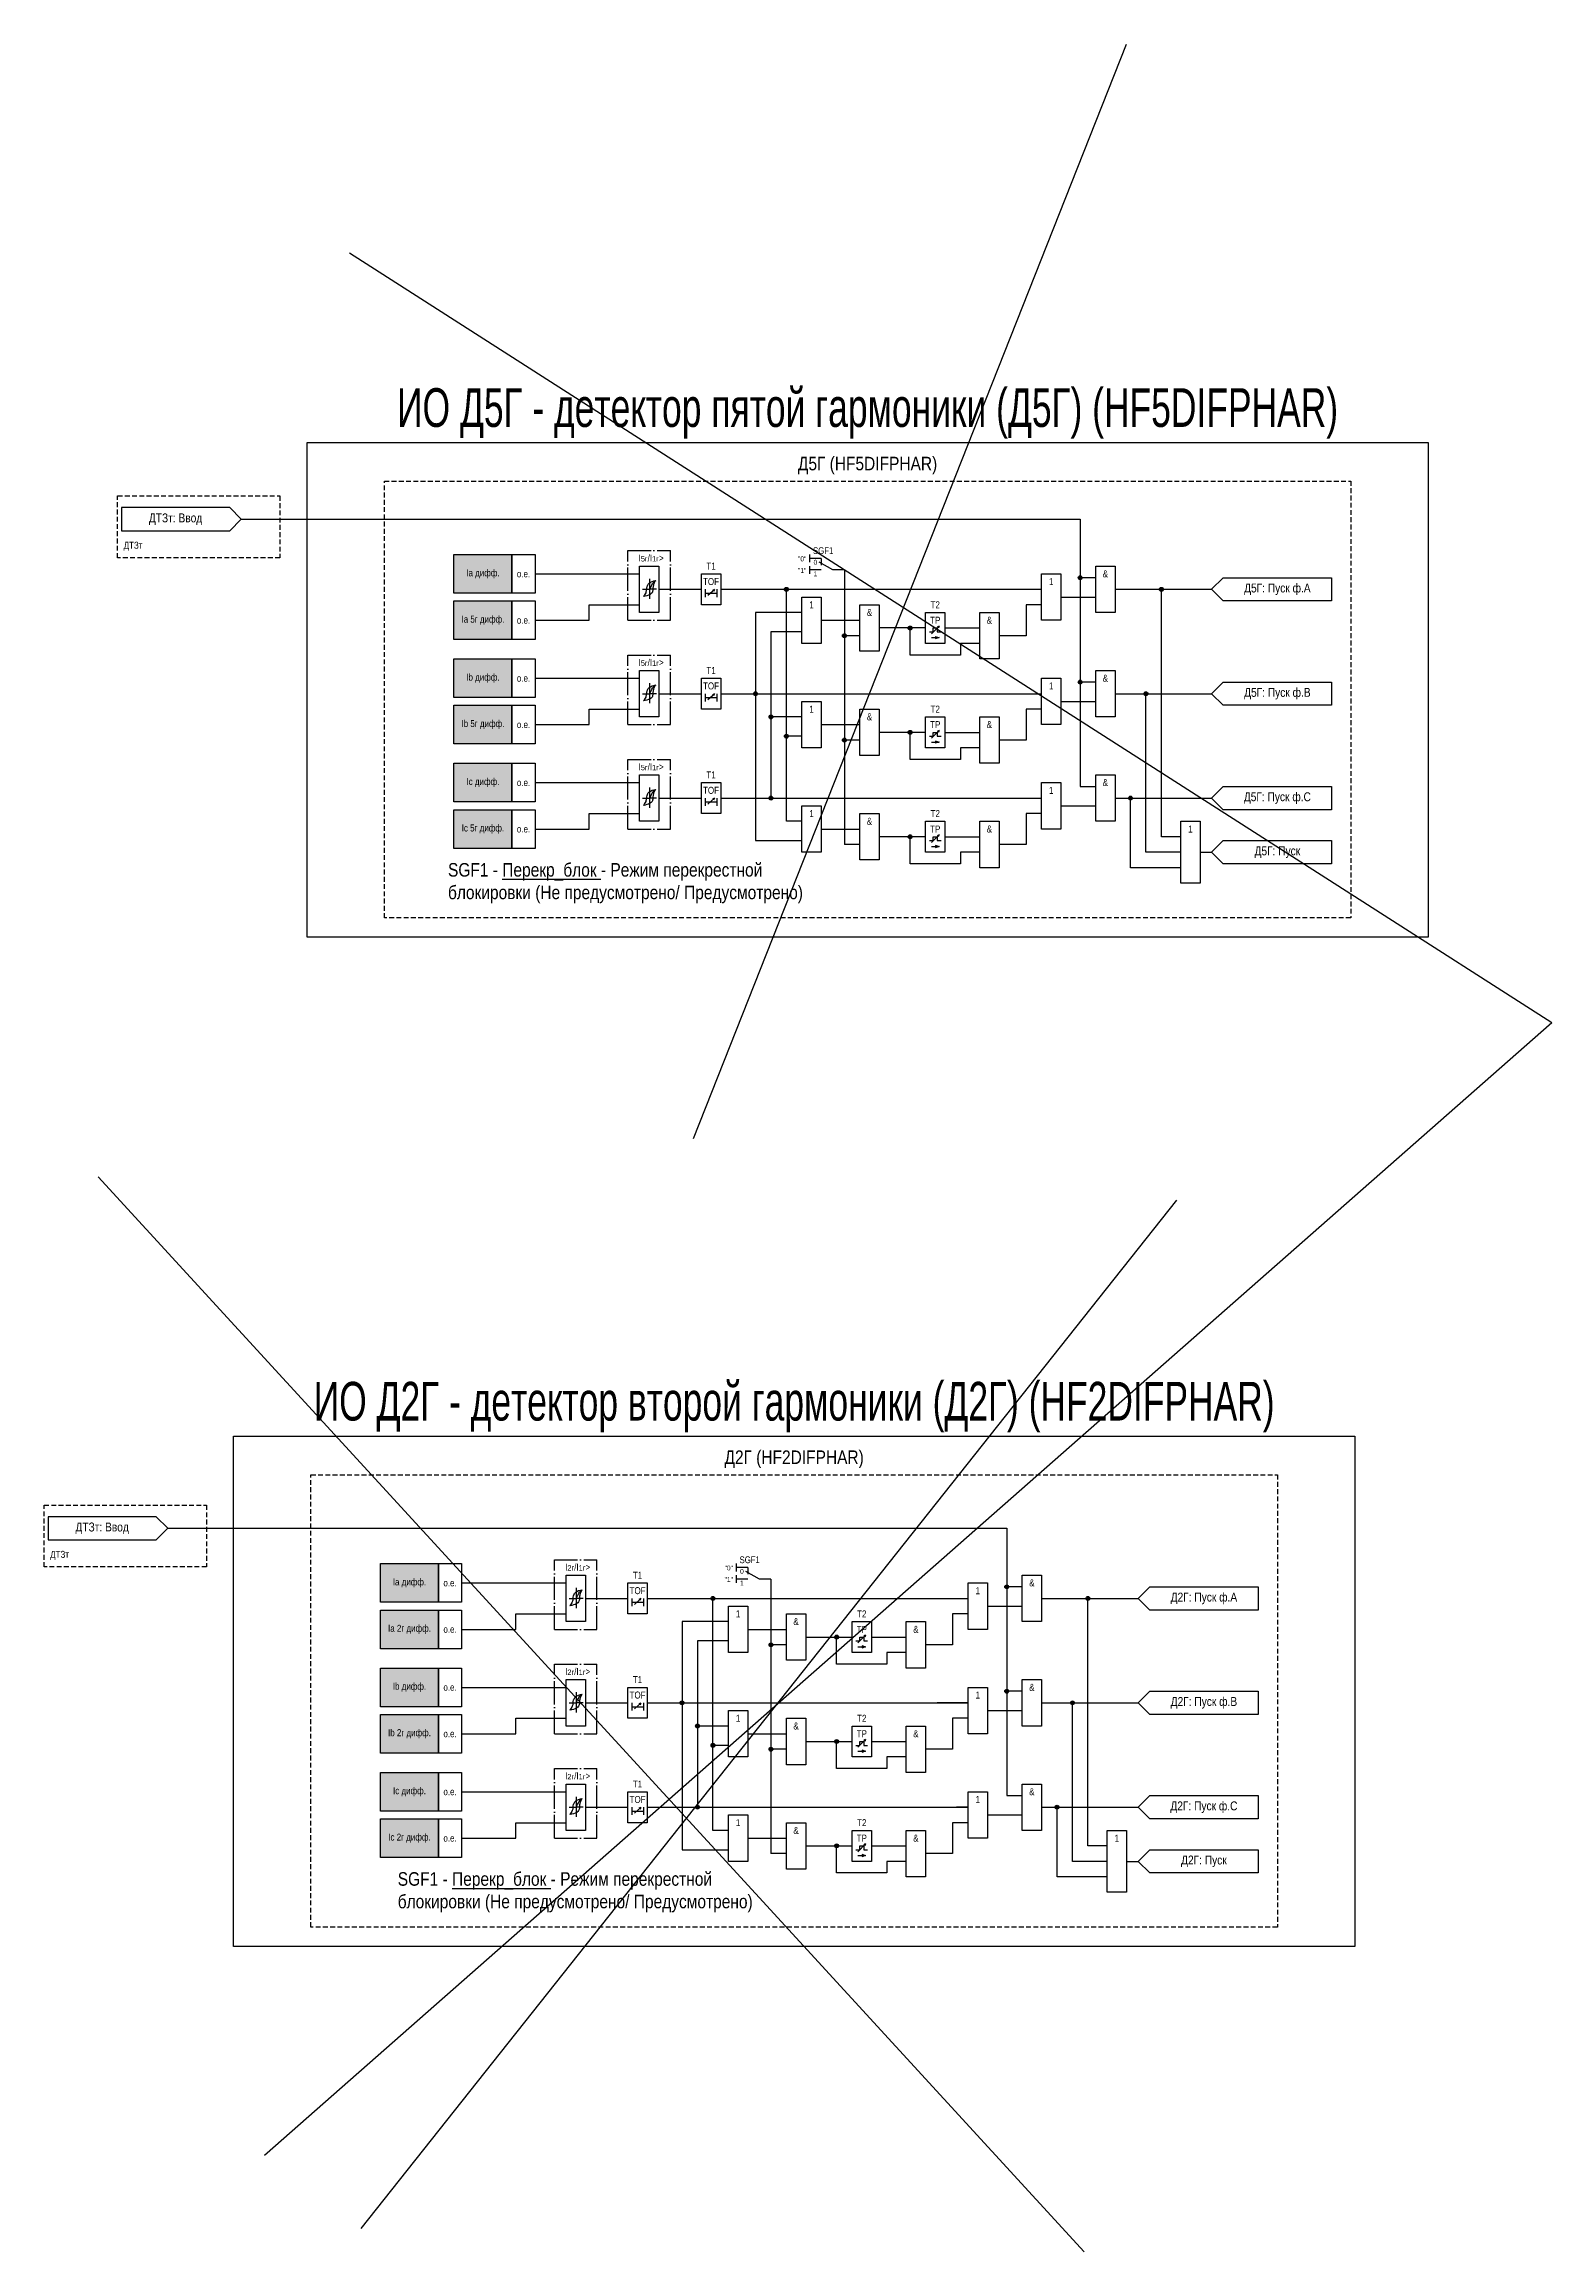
# Model space of a CAD drawing. Header units: millimetres. Extents: x -805 to 2714, y -997 to 959.
# Drawn here: x 894 to 1284, y 388 to 959 of the extents above; entities that cross this region are included whole.
import ezdxf
from ezdxf.enums import TextEntityAlignment as Align

# ---------------------------------------------------------------- set-up
doc = ezdxf.new("R2010")
doc.units = ezdxf.units.MM
doc.linetypes.add('ACAD_ISO04W100', pattern=[30, 24, -3, 0, -3])
doc.linetypes.add('штриховая2', pattern=[0.375, 0.25, -0.125])
doc.layers.add('TEXT', color=7, linetype='Continuous', lineweight=25)
doc.layers.add('Основная', color=7, linetype='Continuous')
doc.styles.add('1.8_Gost_RD', font='ARIALN.TTF', dxfattribs={"height": 1.8})
doc.styles.add('2.5_Gost_RD', font='ARIALN.TTF', dxfattribs={"height": 2.5})
doc.styles.add('3.5_Gost_RD', font='ARIALN.TTF', dxfattribs={"height": 3.5})
doc.styles.add('Вывод', font='ARIALN.TTF', dxfattribs={"height": 2.5})
doc.styles.add('Компонент', font='ARIALN.TTF', dxfattribs={"height": 3.5})

# ---------------------------------------------------------------- blocks, each defined once
blk = doc.blocks.new('*U71')
at = {"layer": 'Основная', "linetype": 'ACAD_ISO04W100', "ltscale": 0.25}
for p, q in [((0, 0), (11, 0)), ((0, -18), (0, 0)), ((11, -18), (11, 0)), ((0, -18), (11, -18))]:
    blk.add_line(p, q, dxfattribs=at)
at = {"layer": 'Основная', "style": 'Компонент'}
blk.add_attdef('ОУ', text='', height=3.5, dxfattribs=at).set_placement((11, 0), align=Align.MIDDLE_CENTER)
blk = doc.blocks.new('Точка')
at = {"ltscale": 100}
h = blk.add_hatch(color=256, dxfattribs=at)
h.dxf.hatch_style = 1
edge = h.paths.add_edge_path()
edge.add_arc((0, 0), 0.5, 0, 360)
blk.add_circle((0, 0), 0.5, dxfattribs=at)
blk = doc.blocks.new('*U80')
at = {"layer": 'Основная', "color": 0}
blk.add_line((0, 0), (7, 4), dxfattribs=at)
at = {"layer": 'Основная', "ltscale": 0.35}
blk.add_line((6, 6), (6, 2.5), dxfattribs=at)
blk = doc.blocks.new('*U91')
at = {"layer": 'Основная', "color": 0}
for p, q in [((-3, 6), (-9, 6)), ((-3, 0), (-9, 0)), ((9, 0), (3, 0))]:
    blk.add_line(p, q, dxfattribs=at)
at = {"layer": 'Основная', "ltscale": 0.25, "xscale": -1}
blk.add_blockref('*U80', (3, 0), dxfattribs=at)
at = {"layer": 'Основная'}
for tag, height, style, p in [('ОУ', 3.5, 'Компонент', (-2, 10)), ('В1', 2.5, 'Вывод', (-13, 6)), ('В2', 2.5, 'Вывод', (-6, 4)), ('В3', 2.5, 'Вывод', (-6, -2))]:
    blk.add_attdef(tag, text='', height=height, dxfattribs=dict(at, style=style)).set_placement(p, align=Align.MIDDLE_CENTER)

msp = doc.modelspace()

# ---------------------------------------------------------------- hatches: boundary and pattern name
at = {"ltscale": 100, "true_color": 0xf7941d}
h = msp.add_hatch(color=30, dxfattribs=at)
h.dxf.hatch_style = 1
h.paths.add_polyline_path([(1000, 827), (1015, 827), (1015, 817), (1000, 817)])
h = msp.add_hatch(color=30, dxfattribs=at)
h.dxf.hatch_style = 1
h.paths.add_polyline_path([(1000, 815), (1015, 815), (1015, 805), (1000, 805)])
h = msp.add_hatch(color=30, dxfattribs=at)
h.dxf.hatch_style = 1
h.paths.add_polyline_path([(1000, 800), (1015, 800), (1015, 790), (1000, 790)])
h = msp.add_hatch(color=30, dxfattribs=at)
h.dxf.hatch_style = 1
h.paths.add_polyline_path([(1000, 788), (1015, 788), (1015, 778), (1000, 778)])
h = msp.add_hatch(color=30, dxfattribs=at)
h.dxf.hatch_style = 1
h.paths.add_polyline_path([(1000, 773), (1015, 773), (1015, 763), (1000, 763)])
h = msp.add_hatch(color=30, dxfattribs=at)
h.dxf.hatch_style = 1
h.paths.add_polyline_path([(1000, 761), (1015, 761), (1015, 751), (1000, 751)])
h = msp.add_hatch(color=30, dxfattribs=at)
h.dxf.hatch_style = 1
h.paths.add_polyline_path([(981, 566), (996, 566), (996, 556), (981, 556)])
h = msp.add_hatch(color=30, dxfattribs=at)
h.dxf.hatch_style = 1
h.paths.add_polyline_path([(981, 554), (996, 554), (996, 544), (981, 544)])
h = msp.add_hatch(color=30, dxfattribs=at)
h.dxf.hatch_style = 1
h.paths.add_polyline_path([(981, 539), (996, 539), (996, 529), (981, 529)])
h = msp.add_hatch(color=30, dxfattribs=at)
h.dxf.hatch_style = 1
h.paths.add_polyline_path([(981, 527), (996, 527), (996, 517), (981, 517)])
h = msp.add_hatch(color=30, dxfattribs=at)
h.dxf.hatch_style = 1
h.paths.add_polyline_path([(981, 512), (996, 512), (996, 502), (981, 502)])
h = msp.add_hatch(color=30, dxfattribs=at)
h.dxf.hatch_style = 1
h.paths.add_polyline_path([(981, 500), (996, 500), (996, 490), (981, 490)])

# ---------------------------------------------------------------- linework, layer by layer
at = {"ltscale": 100}
for p, q in [((1101, 823), (1101, 752)), ((1166, 821), (1162, 821)), ((1122, 808), (1110, 808)), ((1123.5, 806.5), (1125.5, 808.5)), ((1123.5, 805.5), (1125.5, 805.5)), ((1125.5, 808.5), (1124.99, 808.25)), ((1125.5, 808.5), (1125.26, 808.02)), ((1127, 808), (1136, 808)), ((1166, 794), (1162, 794)), ((1122, 781), (1110, 781)), ((1123.5, 779.5), (1125.5, 781.5)), ((1123.5, 778.5), (1125.5, 778.5)), ((1125.5, 781.5), (1124.99, 781.25)), ((1125.5, 781.5), (1125.26, 781.02)), ((1127, 781), (1136, 781)), ((1122, 754), (1110, 754)), ((1123.5, 752.5), (1125.5, 754.5)), ((1125.5, 754.5), (1124.99, 754.25)), ((1125.5, 754.5), (1125.26, 754.02)), ((1127, 754), (1136, 754)), ((1123.5, 751.5), (1125.5, 751.5)), ((1082, 562), (1082, 491)), ((1147, 560), (1143, 560)), ((1104.5, 545.5), (1106.5, 547.5)), ((1104.5, 544.5), (1106.5, 544.5)), ((1106.5, 547.5), (1105.99, 547.25)), ((1106.5, 547.5), (1106.26, 547.02)), ((1108, 547), (1117, 547)), ((1147, 533), (1143, 533)), ((1104.5, 518.5), (1106.5, 520.5)), ((1106.5, 520.5), (1105.99, 520.25)), ((1106.5, 520.5), (1106.26, 520.02)), ((1108, 520), (1117, 520)), ((1104.5, 517.5), (1106.5, 517.5)), ((1104.5, 491.5), (1106.5, 493.5)), ((1106.5, 493.5), (1105.99, 493.25)), ((1106.5, 493.5), (1106.26, 493.02)), ((1108, 493), (1117, 493)), ((1104.5, 490.5), (1106.5, 490.5))]:
    msp.add_line(p, q, dxfattribs=at)
at = {"color": 7, "ltscale": 100}
for p, q in [((1065.7, 816.46), (1067.37, 817.95)), ((1067.37, 817.95), (1066.85, 817.73)), ((1067.37, 817.95), (1067.11, 817.48)), ((1065.7, 789.46), (1067.37, 790.95)), ((1067.37, 790.95), (1066.85, 790.73)), ((1067.37, 790.95), (1067.11, 790.48)), ((1065.7, 762.46), (1067.37, 763.95)), ((1067.37, 763.95), (1066.85, 763.73)), ((1067.37, 763.95), (1067.11, 763.48)), ((1046.7, 555.46), (1048.37, 556.95)), ((1048.37, 556.95), (1047.85, 556.73)), ((1048.37, 556.95), (1048.11, 556.48)), ((1046.7, 528.46), (1048.37, 529.95)), ((1048.37, 529.95), (1047.85, 529.73)), ((1048.37, 529.95), (1048.11, 529.48)), ((1046.7, 501.46), (1048.37, 502.95)), ((1048.37, 502.95), (1047.85, 502.73)), ((1048.37, 502.95), (1048.11, 502.48))]:
    msp.add_line(p, q, dxfattribs=at)
at = {"ltscale": 100}
for points in [[(1062, 676), (1174, 959)], [(973, 905), (1284, 706)], [(1065, 818), (1065, 816)], [(1065, 817), (1068, 817)], [(1068, 818), (1068, 816)], [(1069, 818), (1152, 818)], [(1090, 758), (1086, 758), (1086, 818)], [(1171, 818), (1196, 818)], [(1188, 754), (1183, 754), (1183, 818)], [(1021, 810), (1035, 810), (1035, 814), (1048, 814)], [(1090, 812), (1078, 812), (1078, 753), (1090, 753)], [(1152, 814), (1148, 814), (1148, 806), (1141, 806)], [(1157, 816), (1166, 816)], [(1090, 807), (1082, 807), (1082, 764)], [(1095, 810), (1105, 810)], [(1105, 806), (1101, 806)], [(1136, 804), (1131, 804), (1131, 801), (1118, 801), (1118, 808)], [(1124.5, 805.83), (1125.5, 805.5), (1124.5, 805.17)], [(1065, 791), (1065, 789)], [(1065, 790), (1068, 790)], [(1068, 791), (1068, 789)], [(1069, 791), (1152, 791)], [(1157, 789), (1166, 789)], [(1171, 791), (1196, 791)], [(1188, 750), (1179, 750), (1179, 791)], [(1021, 783), (1035, 783), (1035, 787), (1048, 787)], [(1090, 785), (1082, 785)], [(1095, 783), (1105, 783)], [(1152, 787), (1148, 787), (1148, 779), (1141, 779)], [(1090, 780), (1086, 780)], [(1105, 779), (1101, 779)], [(1136, 777), (1131, 777), (1131, 774), (1118, 774), (1118, 781)], [(1124.5, 778.83), (1125.5, 778.5), (1124.5, 778.17)], [(1021, 756), (1035, 756), (1035, 760), (1048, 760)], [(1065, 764), (1065, 762)], [(1065, 763), (1068, 763)], [(1068, 764), (1068, 762)], [(1069, 764), (1152, 764)], [(1152, 760), (1148, 760), (1148, 752), (1141, 752)], [(1157, 762), (1166, 762)], [(1171, 764), (1196, 764)], [(1188, 746), (1175, 746), (1175, 764)], [(1090, 758), (1087, 758)], [(1095, 756), (1105, 756)], [(1136, 750), (1131, 750), (1131, 747), (1118, 747), (1118, 754)], [(1105, 752), (1101, 752)], [(1124.5, 751.83), (1125.5, 751.5), (1124.5, 751.17)], [(1193, 750), (1196, 750)], [(951, 413), (1284, 706)], [(908, 666), (1163, 388)], [(976, 394), (1187, 660)], [(1046, 557), (1046, 555)], [(1046, 556), (1049, 556)], [(1049, 557), (1049, 555)], [(1050, 557), (1133, 557)], [(1071, 497), (1067, 497), (1067, 557)], [(1138, 555), (1147, 555)], [(1152, 557), (1177, 557)], [(1169, 493), (1164, 493), (1164, 557)], [(1002, 549), (1016, 549), (1016, 553), (1029, 553)], [(1071, 551), (1059, 551), (1059, 492), (1071, 492)], [(1076, 549), (1086, 549)], [(1133, 553), (1129, 553), (1129, 545), (1122, 545)], [(1071, 546), (1063, 546), (1063, 503)], [(1086, 545), (1082, 545)], [(1091, 547), (1103, 547)], [(1117, 543), (1112, 543), (1112, 540), (1099, 540), (1099, 547)], [(1105.5, 544.83), (1106.5, 544.5), (1105.5, 544.17)], [(1002, 522), (1016, 522), (1016, 526), (1029, 526)], [(1046, 530), (1046, 528)], [(1046, 529), (1049, 529)], [(1049, 530), (1049, 528)], [(1050, 530), (1133, 530)], [(1133, 526), (1129, 526), (1129, 518), (1122, 518)], [(1133, 530), (1125, 530)], [(1133, 526), (1129, 526)], [(1138, 528), (1147, 528)], [(1152, 530), (1177, 530)], [(1169, 489), (1160, 489), (1160, 530)], [(1071, 524), (1063, 524)], [(1076, 522), (1086, 522)], [(1091, 520), (1103, 520)], [(1117, 516), (1112, 516), (1112, 513), (1099, 513), (1099, 520)], [(1071, 519), (1067, 519)], [(1086, 518), (1082, 518)], [(1105.5, 517.83), (1106.5, 517.5), (1105.5, 517.17)], [(1046, 503), (1046, 501)], [(1049, 503), (1049, 501)], [(1050, 503), (1133, 503)], [(1133, 503), (1130, 503)], [(1152, 503), (1177, 503)], [(1169, 485), (1156, 485), (1156, 503)], [(1002, 495), (1016, 495), (1016, 499), (1029, 499)], [(1046, 502), (1049, 502)], [(1071, 497), (1068, 497)], [(1133, 499), (1129, 499), (1129, 491), (1122, 491)], [(1138, 501), (1147, 501)], [(1076, 495), (1086, 495)], [(1091, 493), (1103, 493)], [(1117, 489), (1112, 489), (1112, 486), (1099, 486), (1099, 493)], [(1086, 491), (1082, 491)], [(1105.5, 490.83), (1106.5, 490.5), (1105.5, 490.17)], [(1174, 489), (1177, 489)]]:
    msp.add_lwpolyline(points, dxfattribs=at)
at = {"color": 3, "ltscale": 100}
for points in [[(962, 856), (1252, 856), (1252, 728), (962, 728)], [(943, 599), (1233, 599), (1233, 467), (943, 467)]]:
    msp.add_lwpolyline(points, close=True, dxfattribs=at)
at = {"color": 4, "linetype": 'штриховая2', "ltscale": 5}
for points in [[(913, 842.14), (955, 842.14), (955, 826.14), (913, 826.14)], [(894, 581.14), (936, 581.14), (936, 565.14), (894, 565.14)]]:
    msp.add_lwpolyline(points, close=True, dxfattribs=at)
at = {"color": 4, "ltscale": 100}
for points in [[(945, 836.14), (942, 839.14), (914, 839.14), (914, 833.14), (942, 833.14), (945, 836.14)], [(945, 836.14), (949, 836.14)], [(926, 575.14), (923, 578.14), (895, 578.14), (895, 572.14), (923, 572.14), (926, 575.14)], [(926, 575.14), (930, 575.14)]]:
    msp.add_lwpolyline(points, dxfattribs=at)
at = {"color": 6, "ltscale": 100}
for points in [[(948, 836.14), (1162, 836.14), (1162, 767), (1166, 767)], [(927, 575.14), (1143, 575.14), (1143, 506), (1147, 506)]]:
    msp.add_lwpolyline(points, dxfattribs=at)
at = {"ltscale": 100}
for points in [[(1000, 827), (1015, 827), (1015, 817), (1000, 817)], [(1015, 827), (1021, 827), (1021, 817), (1015, 817)], [(1064, 822), (1069, 822), (1069, 814), (1064, 814)], [(1000, 815), (1015, 815), (1015, 805), (1000, 805)], [(1015, 815), (1021, 815), (1021, 805), (1015, 805)], [(1122, 812), (1127, 812), (1127, 804), (1122, 804)], [(1000, 800), (1015, 800), (1015, 790), (1000, 790)], [(1015, 800), (1021, 800), (1021, 790), (1015, 790)], [(1064, 795), (1069, 795), (1069, 787), (1064, 787)], [(1000, 788), (1015, 788), (1015, 778), (1000, 778)], [(1015, 788), (1021, 788), (1021, 778), (1015, 778)], [(1122, 785), (1127, 785), (1127, 777), (1122, 777)], [(1000, 773), (1015, 773), (1015, 763), (1000, 763)], [(1015, 773), (1021, 773), (1021, 763), (1015, 763)], [(1064, 768), (1069, 768), (1069, 760), (1064, 760)], [(1000, 761), (1015, 761), (1015, 751), (1000, 751)], [(1015, 761), (1021, 761), (1021, 751), (1015, 751)], [(1122, 758), (1127, 758), (1127, 750), (1122, 750)], [(1188, 758), (1193, 758), (1193, 742), (1188, 742)], [(981, 566), (996, 566), (996, 556), (981, 556)], [(996, 566), (1002, 566), (1002, 556), (996, 556)], [(1045, 561), (1050, 561), (1050, 553), (1045, 553)], [(981, 554), (996, 554), (996, 544), (981, 544)], [(996, 554), (1002, 554), (1002, 544), (996, 544)], [(1103, 551), (1108, 551), (1108, 543), (1103, 543)], [(981, 539), (996, 539), (996, 529), (981, 529)], [(996, 539), (1002, 539), (1002, 529), (996, 529)], [(1045, 534), (1050, 534), (1050, 526), (1045, 526)], [(981, 527), (996, 527), (996, 517), (981, 517)], [(996, 527), (1002, 527), (1002, 517), (996, 517)], [(1103, 524), (1108, 524), (1108, 516), (1103, 516)], [(981, 512), (996, 512), (996, 502), (981, 502)], [(996, 512), (1002, 512), (1002, 502), (996, 502)], [(1045, 507), (1050, 507), (1050, 499), (1045, 499)], [(981, 500), (996, 500), (996, 490), (981, 490)], [(996, 500), (1002, 500), (1002, 490), (996, 490)], [(1103, 497), (1108, 497), (1108, 489), (1103, 489)], [(1169, 497), (1174, 497), (1174, 481), (1169, 481)]]:
    msp.add_lwpolyline(points, close=True, dxfattribs=at)
at = {"color": 7, "ltscale": 100}
for points in [[(1123, 807), (1124, 807), (1124, 808), (1125, 808), (1125, 807), (1126, 807)], [(1123, 780), (1124, 780), (1124, 781), (1125, 781), (1125, 780), (1126, 780)], [(1123, 753), (1124, 753), (1124, 754), (1125, 754), (1125, 753), (1126, 753)], [(1104, 546), (1105, 546), (1105, 547), (1106, 547), (1106, 546), (1107, 546)], [(1104, 519), (1105, 519), (1105, 520), (1106, 520), (1106, 519), (1107, 519)], [(1104, 492), (1105, 492), (1105, 493), (1106, 493), (1106, 492), (1107, 492)]]:
    msp.add_lwpolyline(points, dxfattribs=at)
at = {"layer": 'Основная', "ltscale": 100}
for p, q in [((1048, 822.5), (1048, 824)), ((1048, 824), (1053, 824)), ((1048, 815), (1048, 823)), ((1053, 824), (1053, 818)), ((1092, 827), (1092, 825)), ((1092, 824), (1092, 822)), ((1053, 818), (1064, 818)), ((1053, 818), (1053, 812)), ((1048, 812), (1048, 815)), ((1053, 812), (1048, 812)), ((1048, 795.5), (1048, 797)), ((1048, 797), (1053, 797)), ((1048, 788), (1048, 796)), ((1053, 797), (1053, 791)), ((1048, 785), (1048, 788)), ((1053, 791), (1064, 791)), ((1053, 791), (1053, 785)), ((1053, 785), (1048, 785)), ((1048, 768.5), (1048, 770)), ((1048, 770), (1053, 770)), ((1048, 761), (1048, 769)), ((1053, 770), (1053, 764)), ((1048, 758), (1048, 761)), ((1053, 764), (1064, 764)), ((1053, 764), (1053, 758)), ((1053, 758), (1048, 758)), ((1073, 566), (1073, 564)), ((1029, 561.5), (1029, 563)), ((1029, 563), (1034, 563)), ((1029, 554), (1029, 562)), ((1034, 563), (1034, 557)), ((1073, 563), (1073, 561)), ((1029, 551), (1029, 554)), ((1034, 557), (1045, 557)), ((1034, 557), (1034, 551)), ((1034, 551), (1029, 551)), ((1029, 534.5), (1029, 536)), ((1029, 536), (1034, 536)), ((1029, 527), (1029, 535)), ((1034, 536), (1034, 530)), ((1029, 524), (1029, 527)), ((1034, 530), (1045, 530)), ((1034, 530), (1034, 524)), ((1034, 524), (1029, 524)), ((1029, 507.5), (1029, 509)), ((1029, 509), (1034, 509)), ((1034, 509), (1034, 503)), ((1029, 500), (1029, 508)), ((1034, 503), (1045, 503)), ((1034, 503), (1034, 497)), ((1029, 497), (1029, 500)), ((1034, 497), (1029, 497))]:
    msp.add_line(p, q, dxfattribs=at)
at = {"layer": 'Основная', "color": 7, "ltscale": 100}
for p, q in [((1021, 822), (1048, 822)), ((1048.79, 818), (1050.6, 818)), ((1052.42, 818), (1050.6, 818)), ((1021, 795), (1048, 795)), ((1048.79, 791), (1050.6, 791)), ((1052.42, 791), (1050.6, 791)), ((1021, 768), (1048, 768)), ((1048.79, 764), (1050.6, 764)), ((1052.42, 764), (1050.6, 764)), ((1002, 561), (1029, 561)), ((1029.79, 557), (1031.6, 557)), ((1033.42, 557), (1031.6, 557)), ((1002, 534), (1029, 534)), ((1029.79, 530), (1031.6, 530)), ((1033.42, 530), (1031.6, 530)), ((1002, 507), (1029, 507)), ((1029.79, 503), (1031.6, 503)), ((1033.42, 503), (1031.6, 503))]:
    msp.add_line(p, q, dxfattribs=at)
at = {"layer": 'Основная'}
for p, q in [((1050.6, 820.72), (1050.6, 815.52)), ((1050.6, 793.72), (1050.6, 788.52)), ((1050.6, 766.72), (1050.6, 761.52)), ((1031.6, 559.72), (1031.6, 554.52)), ((1031.6, 532.72), (1031.6, 527.52)), ((1031.6, 505.72), (1031.6, 500.52))]:
    msp.add_line(p, q, dxfattribs=at)
at = {"layer": 'Основная', "linetype": 'штриховая2', "ltscale": 5}
for points in [[(982, 846), (1232, 846), (1232, 733), (982, 733)], [(963, 589), (1213, 589), (1213, 472), (963, 472)]]:
    msp.add_lwpolyline(points, close=True, dxfattribs=at)
at = {"layer": 'Основная', "ltscale": 100}
for points in [[(1166, 824), (1171, 824), (1171, 812), (1166, 812)], [(1152, 822), (1157, 822), (1157, 810), (1152, 810)], [(1227, 821), (1227, 815), (1199, 815), (1196, 818), (1199, 821)], [(1090, 816), (1095, 816), (1095, 804), (1090, 804)], [(1105, 814), (1110, 814), (1110, 802), (1105, 802)], [(1136, 812), (1141, 812), (1141, 800), (1136, 800)], [(1152, 795), (1157, 795), (1157, 783), (1152, 783)], [(1166, 797), (1171, 797), (1171, 785), (1166, 785)], [(1227, 794), (1227, 788), (1199, 788), (1196, 791), (1199, 794)], [(1090, 789), (1095, 789), (1095, 777), (1090, 777)], [(1105, 787), (1110, 787), (1110, 775), (1105, 775)], [(1136, 785), (1141, 785), (1141, 773), (1136, 773)], [(1152, 768), (1157, 768), (1157, 756), (1152, 756)], [(1166, 770), (1171, 770), (1171, 758), (1166, 758)], [(1227, 767), (1227, 761), (1199, 761), (1196, 764), (1199, 767)], [(1090, 762), (1095, 762), (1095, 750), (1090, 750)], [(1105, 760), (1110, 760), (1110, 748), (1105, 748)], [(1136, 758), (1141, 758), (1141, 746), (1136, 746)], [(1227, 753), (1227, 747), (1199, 747), (1196, 750), (1199, 753)], [(1133, 561), (1138, 561), (1138, 549), (1133, 549)], [(1147, 563), (1152, 563), (1152, 551), (1147, 551)], [(1208, 560), (1208, 554), (1180, 554), (1177, 557), (1180, 560)], [(1071, 555), (1076, 555), (1076, 543), (1071, 543)], [(1086, 553), (1091, 553), (1091, 541), (1086, 541)], [(1117, 551), (1122, 551), (1122, 539), (1117, 539)], [(1133, 534), (1138, 534), (1138, 522), (1133, 522)], [(1147, 536), (1152, 536), (1152, 524), (1147, 524)], [(1208, 533), (1208, 527), (1180, 527), (1177, 530), (1180, 533)], [(1071, 528), (1076, 528), (1076, 516), (1071, 516)], [(1086, 526), (1091, 526), (1091, 514), (1086, 514)], [(1117, 524), (1122, 524), (1122, 512), (1117, 512)], [(1147, 509), (1152, 509), (1152, 497), (1147, 497)], [(1133, 507), (1138, 507), (1138, 495), (1133, 495)], [(1208, 506), (1208, 500), (1180, 500), (1177, 503), (1180, 506)], [(1071, 501), (1076, 501), (1076, 489), (1071, 489)], [(1086, 499), (1091, 499), (1091, 487), (1086, 487)], [(1117, 497), (1122, 497), (1122, 485), (1117, 485)], [(1208, 492), (1208, 486), (1180, 486), (1177, 489), (1180, 492)]]:
    msp.add_lwpolyline(points, close=True, dxfattribs=at)
at = {"layer": 'Основная'}
for points in [[(1049.8, 817.92), (1049.6, 817.13), (1049, 816.12)], [(1051.48, 817.92), (1051.25, 817.13), (1050.76, 816.67), (1049, 816.12)], [(1049.8, 817.92), (1049.95, 818.71), (1050.44, 819.54), (1052.2, 820.26)], [(1050.6, 818), (1051, 818.72), (1051.47, 819.6), (1052.2, 820.26)], [(1051.48, 817.92), (1051.6, 818.71), (1051.81, 819.54), (1052.2, 820.26)], [(1049.8, 790.92), (1049.6, 790.13), (1049, 789.12)], [(1051.48, 790.92), (1051.25, 790.13), (1050.76, 789.67), (1049, 789.12)], [(1049.8, 790.92), (1049.95, 791.71), (1050.44, 792.54), (1052.2, 793.26)], [(1050.6, 791), (1051, 791.72), (1051.47, 792.6), (1052.2, 793.26)], [(1051.48, 790.92), (1051.6, 791.71), (1051.81, 792.54), (1052.2, 793.26)], [(1049.8, 763.92), (1049.95, 764.71), (1050.44, 765.54), (1052.2, 766.26)], [(1050.6, 764), (1051, 764.72), (1051.47, 765.6), (1052.2, 766.26)], [(1051.48, 763.92), (1051.6, 764.71), (1051.81, 765.54), (1052.2, 766.26)], [(1049.8, 763.92), (1049.6, 763.13), (1049, 762.12)], [(1051.48, 763.92), (1051.25, 763.13), (1050.76, 762.67), (1049, 762.12)], [(1030.8, 556.92), (1030.6, 556.13), (1030, 555.12)], [(1032.48, 556.92), (1032.25, 556.13), (1031.76, 555.67), (1030, 555.12)], [(1030.8, 556.92), (1030.95, 557.71), (1031.44, 558.54), (1033.2, 559.26)], [(1031.6, 557), (1032, 557.72), (1032.47, 558.6), (1033.2, 559.26)], [(1032.48, 556.92), (1032.6, 557.71), (1032.81, 558.54), (1033.2, 559.26)], [(1030.8, 529.92), (1030.95, 530.71), (1031.44, 531.54), (1033.2, 532.26)], [(1031.6, 530), (1032, 530.72), (1032.47, 531.6), (1033.2, 532.26)], [(1032.48, 529.92), (1032.6, 530.71), (1032.81, 531.54), (1033.2, 532.26)], [(1030.8, 529.92), (1030.6, 529.13), (1030, 528.12)], [(1032.48, 529.92), (1032.25, 529.13), (1031.76, 528.67), (1030, 528.12)], [(1030.8, 502.92), (1030.6, 502.13), (1030, 501.12)], [(1032.48, 502.92), (1032.25, 502.13), (1031.76, 501.67), (1030, 501.12)], [(1030.8, 502.92), (1030.95, 503.71), (1031.44, 504.54), (1033.2, 505.26)], [(1031.6, 503), (1032, 503.72), (1032.47, 504.6), (1033.2, 505.26)], [(1032.48, 502.92), (1032.6, 503.71), (1032.81, 504.54), (1033.2, 505.26)]]:
    msp.add_spline(points, degree=3, dxfattribs=at)

# ---------------------------------------------------------------- block references
at = {"layer": 'Основная', "ltscale": 0.25}
for p in [(1045, 828), (1045, 801), (1045, 774), (1026, 567), (1026, 540), (1026, 513)]:
    msp.add_blockref('*U71', p, dxfattribs=at)
ref = msp.add_blockref('*U91', (1096.5, 823), dxfattribs=dict(at, xscale=0.5, yscale=0.5, zscale=0.5))
ref.add_attrib('ОУ', 'SGF1', dxfattribs={"height": 1.75, "style": 'Компонент'}).set_placement((1095.5, 828), align=Align.MIDDLE_CENTER)
ref.add_attrib('В2', '0', dxfattribs={"height": 1.25, "style": 'Вывод'}).set_placement((1093.5, 825), align=Align.MIDDLE_CENTER)
ref.add_attrib('В3', '1', dxfattribs={"height": 1.25, "style": 'Вывод'}).set_placement((1093.5, 822), align=Align.MIDDLE_CENTER)
at = {"layer": 'Основная', "ltscale": 100}
for p in [(1086, 818), (1162, 821), (1183, 818), (1101, 806), (1118, 808), (1162, 794), (1078, 791), (1179, 791), (1082, 785), (1086, 780), (1101, 779), (1118, 781), (1082, 764), (1175, 764), (1118, 754), (1143, 560), (1067, 557), (1164, 557), (1082, 545), (1099, 547), (1143, 533), (1059, 530), (1160, 530), (1063, 524), (1099, 520), (1067, 519), (1082, 518), (1063, 503), (1156, 503), (1099, 493)]:
    msp.add_blockref('Точка', p, dxfattribs=at)
at = {"layer": 'Основная', "ltscale": 0.25}
ref = msp.add_blockref('*U91', (1077.5, 562), dxfattribs=dict(at, xscale=0.5, yscale=0.5, zscale=0.5))
ref.add_attrib('ОУ', 'SGF1', dxfattribs={"height": 1.75, "style": 'Компонент'}).set_placement((1076.5, 567), align=Align.MIDDLE_CENTER)
ref.add_attrib('В2', '0', dxfattribs={"height": 1.25, "style": 'Вывод'}).set_placement((1074.5, 564), align=Align.MIDDLE_CENTER)
ref.add_attrib('В3', '1', dxfattribs={"height": 1.25, "style": 'Вывод'}).set_placement((1074.5, 561), align=Align.MIDDLE_CENTER)

# ---------------------------------------------------------------- texts
at = {"color": 30, "ltscale": 100, "attachment_point": 5, "style": '3.5_Gost_RD'}
for s, insert, char_height, width in [('{\\W0.8;\\C3;ИО Д5Г - детектор пятой гармоники (Д5Г) (HF5DIFPHAR)}', (1107, 863.5), 10, 290), ('\\pxt31;Д5Г (HF5DIFPHAR)', (1107, 850), 3.5, 250), ('\\pxql;SGF1 - {\\LПерекр_блок} - Режим перекрестной блокировки (Не предусмотрено/ Предусмотрено)', (1047, 742), 3.5, 97.0715), ('\\pxt31;Д2Г (HF2DIFPHAR)', (1088, 593), 3.5, 250), ('\\pxql;SGF1 - {\\LПерекр_блок} - Режим перекрестной блокировки (Не предусмотрено/ Предусмотрено)', (1034, 481), 3.5, 97.0715)]:
    msp.add_mtext(s, dxfattribs=dict(at, insert=insert, char_height=char_height, width=width))
at = {"color": 4, "ltscale": 100, "char_height": 1.8, "width": 8, "attachment_point": 5, "style": '2.5_Gost_RD'}
for insert in [(917, 829.14), (898, 568.14)]:
    msp.add_mtext('\\pxsm0.7;ДТЗт', dxfattribs=dict(at, insert=insert))
at = {"ltscale": 100, "char_height": 1.8, "attachment_point": 5}
for s, insert, width, style in [('Ia дифф.', (1007.5, 822), 15, '1.8_Gost_RD'), ('о.е.', (1018, 822), 6, '1.8_Gost_RD'), ('T1', (1066.5, 824), 5, '2.5_Gost_RD'), ('TOF', (1066.5, 820), 5, '2.5_Gost_RD'), ('Ia 5г дифф.', (1007.5, 810), 12.7881, '1.8_Gost_RD'), ('TP', (1124.5, 810), 5, '2.5_Gost_RD'), ('T2', (1124.5, 814), 5, '2.5_Gost_RD'), ('о.е.', (1018, 810), 6, '1.8_Gost_RD'), ('Ib дифф.', (1007.5, 795), 15, '1.8_Gost_RD'), ('о.е.', (1018, 795), 6, '1.8_Gost_RD'), ('TOF', (1066.5, 793), 5, '2.5_Gost_RD'), ('T1', (1066.5, 797), 5, '2.5_Gost_RD'), ('Ib 5г дифф.', (1007.5, 783), 13.8682, '1.8_Gost_RD'), ('о.е.', (1018, 783), 6, '1.8_Gost_RD'), ('TP', (1124.5, 783), 5, '2.5_Gost_RD'), ('T2', (1124.5, 787), 5, '2.5_Gost_RD'), ('T1', (1066.5, 770), 5, '2.5_Gost_RD'), ('Ic дифф.', (1007.5, 768), 15, '1.8_Gost_RD'), ('о.е.', (1018, 768), 6, '1.8_Gost_RD'), ('TOF', (1066.5, 766), 5, '2.5_Gost_RD'), ('T2', (1124.5, 760), 5, '2.5_Gost_RD'), ('Ic 5г дифф.', (1007.5, 756), 13.8489, '1.8_Gost_RD'), ('о.е.', (1018, 756), 6, '1.8_Gost_RD'), ('TP', (1124.5, 756), 5, '2.5_Gost_RD'), ('Ia дифф.', (988.5, 561), 15, '1.8_Gost_RD'), ('о.е.', (999, 561), 6, '1.8_Gost_RD'), ('TOF', (1047.5, 559), 5, '2.5_Gost_RD'), ('T1', (1047.5, 563), 5, '2.5_Gost_RD'), ('T2', (1105.5, 553), 5, '2.5_Gost_RD'), ('Ia 2г дифф.', (988.5, 549), 13.0716, '1.8_Gost_RD'), ('о.е.', (999, 549), 6, '1.8_Gost_RD'), ('TP', (1105.5, 549), 5, '2.5_Gost_RD'), ('T1', (1047.5, 536), 5, '2.5_Gost_RD'), ('Ib дифф.', (988.5, 534), 15, '1.8_Gost_RD'), ('о.е.', (999, 534), 6, '1.8_Gost_RD'), ('TOF', (1047.5, 532), 5, '2.5_Gost_RD'), ('T2', (1105.5, 526), 5, '2.5_Gost_RD'), ('Ib 2г дифф.', (988.5, 522), 13.0716, '1.8_Gost_RD'), ('о.е.', (999, 522), 6, '1.8_Gost_RD'), ('TP', (1105.5, 522), 5, '2.5_Gost_RD'), ('Ic дифф.', (988.5, 507), 15, '1.8_Gost_RD'), ('T1', (1047.5, 509), 5, '2.5_Gost_RD'), ('о.е.', (999, 507), 6, '1.8_Gost_RD'), ('TOF', (1047.5, 505), 5, '2.5_Gost_RD'), ('T2', (1105.5, 499), 5, '2.5_Gost_RD'), ('Ic 2г дифф.', (988.5, 495), 13.5936, '1.8_Gost_RD'), ('о.е.', (999, 495), 6, '1.8_Gost_RD'), ('TP', (1105.5, 495), 5, '2.5_Gost_RD')]:
    msp.add_mtext(s, dxfattribs=dict(at, insert=insert, width=width, style=style))
at = {"color": 2, "ltscale": 100, "insert": (1088, 606.5), "char_height": 10, "width": 290, "attachment_point": 5, "style": '3.5_Gost_RD'}
msp.add_mtext('{\\W0.8;\\C3;ИО Д2Г - детектор второй гармоники (Д2Г) (HF2DIFPHAR)}', dxfattribs=at)
at = {"layer": 'TEXT', "color": 4, "ltscale": 100, "char_height": 2.3, "width": 28, "attachment_point": 5, "style": '2.5_Gost_RD'}
for insert in [(928, 836.14), (909, 575.14)]:
    msp.add_mtext('\\pxsm0.7;ДТЗт: Ввод', dxfattribs=dict(at, insert=insert))
at = {"layer": 'Основная', "color": 7, "ltscale": 100, "char_height": 1.8, "width": 4, "attachment_point": 1, "style": '1.8_Gost_RD'}
for s, insert in [('\\pxqc;I{\\H0.77778x;5г\\H1.2857x;/I\\H0.77778x;1г\\H1.2857x;>}', (1049, 827)), ('\\pxqc;I{\\H0.77778x;5г\\H1.2857x;/I\\H0.77778x;1г\\H1.2857x;>}', (1049, 800)), ('\\pxqc;I{\\H0.77778x;5г\\H1.2857x;/I\\H0.77778x;1г\\H1.2857x;>}', (1049, 773)), ('\\pxqc;I{\\H0.77778x;2г\\H1.2857x;/I\\H0.77778x;1г\\H1.2857x;>}', (1030, 566)), ('\\pxqc;I{\\H0.77778x;2г\\H1.2857x;/I\\H0.77778x;1г\\H1.2857x;>}', (1030, 539)), ('\\pxqc;I{\\H0.77778x;2г\\H1.2857x;/I\\H0.77778x;1г\\H1.2857x;>}', (1030, 512))]:
    msp.add_mtext(s, dxfattribs=dict(at, insert=insert))
at = {"layer": 'Основная', "ltscale": 100}
for s, insert, char_height, width, attachment_point, style in [('"0"', (1089, 826.5), 1.25, 2, 1, '3.5_Gost_RD'), ('"1"', (1089, 823.5), 1.25, 2, 1, '3.5_Gost_RD'), ('&', (1168.5, 822), 1.8, 5, 5, '2.5_Gost_RD'), ('1', (1154.5, 820), 1.8, 5, 5, '2.5_Gost_RD'), ('1', (1092.5, 814), 1.8, 5, 5, '2.5_Gost_RD'), ('&', (1107.5, 812), 1.8, 5, 5, '2.5_Gost_RD'), ('&', (1138.5, 810), 1.8, 5, 5, '2.5_Gost_RD'), ('1', (1154.5, 793), 1.8, 5, 5, '2.5_Gost_RD'), ('&', (1168.5, 795), 1.8, 5, 5, '2.5_Gost_RD'), ('1', (1092.5, 787), 1.8, 5, 5, '2.5_Gost_RD'), ('&', (1107.5, 785), 1.8, 5, 5, '2.5_Gost_RD'), ('&', (1138.5, 783), 1.8, 5, 5, '2.5_Gost_RD'), ('1', (1154.5, 766), 1.8, 5, 5, '2.5_Gost_RD'), ('&', (1168.5, 768), 1.8, 5, 5, '2.5_Gost_RD'), ('1', (1092.5, 760), 1.8, 5, 5, '2.5_Gost_RD'), ('&', (1107.5, 758), 1.8, 5, 5, '2.5_Gost_RD'), ('&', (1138.5, 756), 1.8, 5, 5, '2.5_Gost_RD'), ('1', (1190.5, 756), 1.8, 5, 5, '2.5_Gost_RD'), ('"0"', (1070, 565.5), 1.25, 2, 1, '3.5_Gost_RD'), ('"1"', (1070, 562.5), 1.25, 2, 1, '3.5_Gost_RD'), ('1', (1135.5, 559), 1.8, 5, 5, '2.5_Gost_RD'), ('&', (1149.5, 561), 1.8, 5, 5, '2.5_Gost_RD'), ('1', (1073.5, 553), 1.8, 5, 5, '2.5_Gost_RD'), ('&', (1088.5, 551), 1.8, 5, 5, '2.5_Gost_RD'), ('&', (1119.5, 549), 1.8, 5, 5, '2.5_Gost_RD'), ('1', (1135.5, 532), 1.8, 5, 5, '2.5_Gost_RD'), ('&', (1149.5, 534), 1.8, 5, 5, '2.5_Gost_RD'), ('1', (1073.5, 526), 1.8, 5, 5, '2.5_Gost_RD'), ('&', (1088.5, 524), 1.8, 5, 5, '2.5_Gost_RD'), ('&', (1119.5, 522), 1.8, 5, 5, '2.5_Gost_RD'), ('1', (1135.5, 505), 1.8, 5, 5, '2.5_Gost_RD'), ('&', (1149.5, 507), 1.8, 5, 5, '2.5_Gost_RD'), ('1', (1073.5, 499), 1.8, 5, 5, '2.5_Gost_RD'), ('&', (1088.5, 497), 1.8, 5, 5, '2.5_Gost_RD'), ('&', (1119.5, 495), 1.8, 5, 5, '2.5_Gost_RD'), ('1', (1171.5, 495), 1.8, 5, 5, '2.5_Gost_RD')]:
    msp.add_mtext(s, dxfattribs=dict(at, insert=insert, char_height=char_height, width=width, attachment_point=attachment_point, style=style))
at = {"layer": 'Основная', "color": 0, "ltscale": 100, "char_height": 2.3, "width": 28, "attachment_point": 5, "style": '2.5_Gost_RD'}
for s, insert in [('\\pxsm0.7;{\\C256;Д5Г: Пуск ф.А}', (1213, 818)), ('Д5Г: Пуск ф.B', (1213, 791)), ('\\pxsm0.7;{\\C256;Д5Г: Пуск ф.C}', (1213, 764)), ('\\pxsm0.7;{\\C256;Д5Г: Пуск}', (1213, 750))]:
    msp.add_mtext(s, dxfattribs=dict(at, insert=insert))
at = {"layer": 'Основная', "color": 3, "ltscale": 100, "char_height": 2.3, "width": 28, "attachment_point": 5, "style": '2.5_Gost_RD'}
for s, insert in [('\\pxsm0.7;{\\C256;Д2Г: Пуск ф.А}', (1194, 557)), ('\\pxsm0.7;{\\C256;Д2Г: Пуск ф.В}', (1194, 530)), ('\\pxsm0.7;{\\C256;Д2Г: Пуск ф.С}', (1194, 503)), ('\\pxsm0.7;{\\C256;Д2Г: Пуск}', (1194, 489))]:
    msp.add_mtext(s, dxfattribs=dict(at, insert=insert))

doc.saveas('drawing.dxf')
